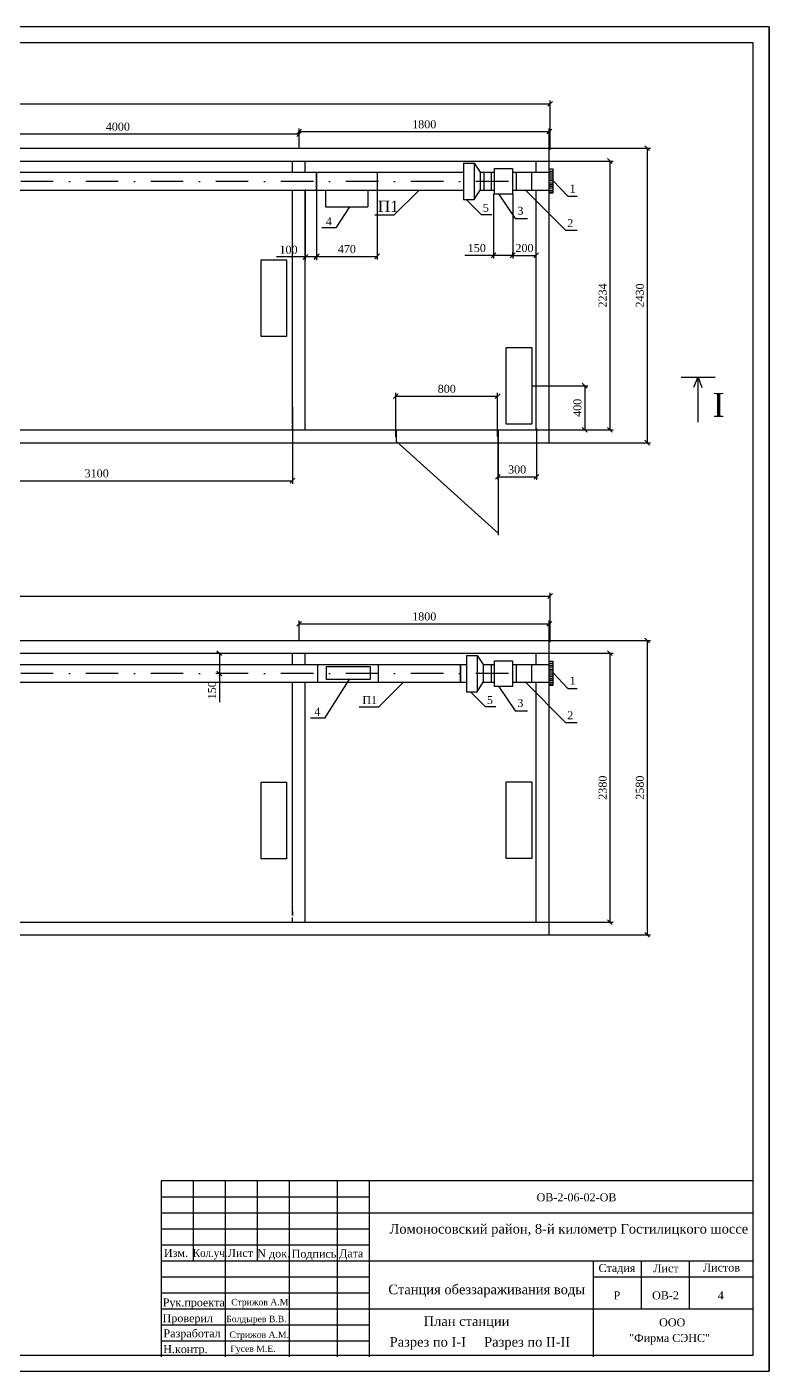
# Model space of a CAD drawing. Header units: millimetres. Extents: x 158645 to 1043550, y -60647 to 236438.
# Drawn here: x 380519 to 403715, y -978 to 41022 of the extents above; entities that cross this region are included whole.
import ezdxf

# ---------------------------------------------------------------- set-up
doc = ezdxf.new("R2010")
doc.units = ezdxf.units.MM
doc.linetypes.add('DASHDOT', pattern=[25.4, 12.7, -6.35, 0, -6.35])
doc.layers.add('опорудование', color=7, linetype='Continuous')
doc.styles.add('CН', font='TIMES.TTF')
doc.styles.add('СН с наклоном', font='TIMES.TTF', dxfattribs={"oblique": 15})
doc.dimstyles.new('СИС', dxfattribs={"dimscale": 0, "dimtxt": 100, "dimasz": 150, "dimexe": 100, "dimexo": 0.625, "dimgap": 100, "dimtad": 1, "dimdsep": 46, "dimtxsty": 'CН', "dimblk": 'OBLIQUE', "dimcen": 2.5, "dimclrd": 3, "dimclre": 3, "dimclrt": 7, "dimadec": 0, "dimazin": 0, "dimtm": 1e-09, "dimtfac": 1, "dimtmove": 0, "dimatfit": 3, "dimldrblk": 'NONE', "dimfxl": 0, "dimtolj": 1, "dimtzin": 0, "dimarcsym": 0})

# ---------------------------------------------------------------- blocks, each defined once
blk = doc.blocks.new('_Oblique')
at = {"color": 0, "lineweight": -2}
blk.add_line((-0.5, -0.5), (0.5, 0.5), dxfattribs=at)
blk = doc.blocks.new('*D34')
at = {"layer": 'Defpoints', "color": 0, "ltscale": 80}
for p in [(396180, 36830), (396180, 28430), (398740, 28430)]:
    blk.add_point(p, dxfattribs=at)
at = {"layer": 'опорудование', "color": 3, "lineweight": -2, "ltscale": 80}
for p, q in [((396180, 36830), (398840, 36830)), ((398740, 36830), (398740, 28430)), ((396180, 28430), (398840, 28430))]:
    blk.add_line(p, q, dxfattribs=at)
at = {"layer": 'опорудование', "color": 3, "lineweight": -2, "ltscale": 80, "xscale": 150, "yscale": 150, "zscale": 150}
for p, rotation in [((398740, 36830), 90), ((398740, 28430), 270)]:
    blk.add_blockref('_Oblique', p, dxfattribs=dict(at, rotation=rotation))
at = {"layer": 'опорудование', "color": 7, "ltscale": 80, "insert": (398513, 32630), "char_height": 250, "attachment_point": 5, "rotation": 90, "style": 'CН'}
blk.add_mtext('\\A1;{\\fTimes New Roman|b0|i0|c204|p18;2234}', dxfattribs=at)
blk = doc.blocks.new('_None')
blk = doc.blocks.new('*D33')
at = {"layer": 'Defpoints', "color": 0, "ltscale": 80}
for p in [(396580, 37230), (396580, 28030), (399903, 28030)]:
    blk.add_point(p, dxfattribs=at)
at = {"layer": 'опорудование', "color": 3, "lineweight": -2, "ltscale": 80}
for p, q in [((396580, 37230), (400003, 37230)), ((399903, 37230), (399903, 28030)), ((396580, 28030), (400003, 28030))]:
    blk.add_line(p, q, dxfattribs=at)
at = {"layer": 'опорудование', "color": 3, "lineweight": -2, "ltscale": 80, "xscale": 150, "yscale": 150, "zscale": 150}
for p, rotation in [((399903, 37230), 90), ((399903, 28030), 270)]:
    blk.add_blockref('_Oblique', p, dxfattribs=dict(at, rotation=rotation))
at = {"layer": 'опорудование', "color": 7, "ltscale": 80, "insert": (399676, 32630), "char_height": 250, "attachment_point": 5, "rotation": 90, "style": 'CН'}
blk.add_mtext('\\A1;{\\fTimes New Roman|b0|i0|c204|p18;2430}', dxfattribs=at)
blk = doc.blocks.new('*D36')
at = {"layer": 'Defpoints', "color": 0, "ltscale": 80}
for p in [(396875, 38617), (348974, 37037), (396875, 37180)]:
    blk.add_point(p, dxfattribs=at)
at = {"layer": 'опорудование', "color": 3, "lineweight": -2, "ltscale": 80}
for p, q in [((348974, 37037), (348974, 38717)), ((396875, 37181), (396875, 38717)), ((348974, 38617), (396875, 38617))]:
    blk.add_line(p, q, dxfattribs=at)
at = {"layer": 'опорудование', "color": 3, "lineweight": -2, "ltscale": 80, "xscale": 150, "yscale": 150, "zscale": 150, "rotation": 180}
blk.add_blockref('_Oblique', (348974, 38617), dxfattribs=at)
at = {"layer": 'опорудование', "color": 3, "lineweight": -2, "ltscale": 80, "xscale": 150, "yscale": 150, "zscale": 150}
blk.add_blockref('_Oblique', (396875, 38617), dxfattribs=at)
at = {"layer": 'опорудование', "color": 7, "ltscale": 80, "insert": (372925, 38844), "char_height": 250, "attachment_point": 5, "style": 'CН'}
blk.add_mtext('\\A1;{\\fTimes New Roman|b0|i0|c204|p18;12000}', dxfattribs=at)
blk = doc.blocks.new('*D37')
at = {"layer": 'Defpoints', "color": 0, "ltscale": 80}
for p in [(396846, 37751), (389028, 37250), (396846, 37150)]:
    blk.add_point(p, dxfattribs=at)
at = {"layer": 'опорудование', "color": 3, "lineweight": -2, "ltscale": 80}
for p, q in [((389028, 37251), (389028, 37851)), ((396846, 37151), (396846, 37851)), ((389028, 37751), (396846, 37751))]:
    blk.add_line(p, q, dxfattribs=at)
at = {"layer": 'опорудование', "color": 3, "lineweight": -2, "ltscale": 80, "xscale": 150, "yscale": 150, "zscale": 150, "rotation": 180}
blk.add_blockref('_Oblique', (389028, 37751), dxfattribs=at)
at = {"layer": 'опорудование', "color": 3, "lineweight": -2, "ltscale": 80, "xscale": 150, "yscale": 150, "zscale": 150}
blk.add_blockref('_Oblique', (396846, 37751), dxfattribs=at)
at = {"layer": 'опорудование', "color": 7, "ltscale": 80, "insert": (392937, 37978), "char_height": 250, "attachment_point": 5, "style": 'CН'}
blk.add_mtext('\\A1;{\\fTimes New Roman|b0|i0|c204|p18;1800}', dxfattribs=at)
blk = doc.blocks.new('*D39')
at = {"layer": 'Defpoints', "color": 0, "ltscale": 80}
for p in [(389028, 37676), (389028, 37551), (377696, 36776)]:
    blk.add_point(p, dxfattribs=at)
at = {"layer": 'опорудование', "color": 3, "lineweight": -2, "ltscale": 80}
for p, q in [((377696, 36776), (377696, 37776)), ((377696, 37676), (389028, 37676)), ((389028, 37551), (389028, 37776))]:
    blk.add_line(p, q, dxfattribs=at)
at = {"layer": 'опорудование', "color": 3, "lineweight": -2, "ltscale": 80, "xscale": 150, "yscale": 150, "zscale": 150, "rotation": 180}
blk.add_blockref('_Oblique', (377696, 37676), dxfattribs=at)
at = {"layer": 'опорудование', "color": 3, "lineweight": -2, "ltscale": 80, "xscale": 150, "yscale": 150, "zscale": 150}
blk.add_blockref('_Oblique', (389028, 37676), dxfattribs=at)
at = {"layer": 'опорудование', "color": 7, "ltscale": 80, "insert": (383362, 37903), "char_height": 250, "attachment_point": 5, "style": 'CН'}
blk.add_mtext('\\A1;{\\fTimes New Roman|b0|i0|c204|p18;4000}', dxfattribs=at)
blk = doc.blocks.new('*D41')
at = {"layer": 'Defpoints', "color": 0, "ltscale": 80}
for p in [(396297, 29810), (396297, 28430), (397952, 28430)]:
    blk.add_point(p, dxfattribs=at)
at = {"layer": 'опорудование', "color": 3, "lineweight": -2, "ltscale": 80}
for p, q in [((396298, 29810), (398052, 29810)), ((397952, 29810), (397952, 28430)), ((396298, 28430), (398052, 28430))]:
    blk.add_line(p, q, dxfattribs=at)
at = {"layer": 'опорудование', "color": 3, "lineweight": -2, "ltscale": 80, "xscale": 150, "yscale": 150, "zscale": 150}
for p, rotation in [((397952, 29810), 90), ((397952, 28430), 270)]:
    blk.add_blockref('_Oblique', p, dxfattribs=dict(at, rotation=rotation))
at = {"layer": 'опорудование', "color": 7, "ltscale": 80, "insert": (397725, 29120), "char_height": 250, "attachment_point": 5, "rotation": 90, "style": 'CН'}
blk.add_mtext('\\A1;{\\fTimes New Roman|b0|i0|c204|p18;400}', dxfattribs=at)
blk = doc.blocks.new('*D42')
at = {"layer": 'Defpoints', "color": 0, "ltscale": 80}
for p in [(395231, 29485), (392051, 28217), (395231, 28219)]:
    blk.add_point(p, dxfattribs=at)
at = {"layer": 'опорудование', "color": 3, "lineweight": -2, "ltscale": 80}
for p, q in [((392051, 28218), (392051, 29585)), ((392051, 29485), (395231, 29485)), ((395231, 28219), (395231, 29585))]:
    blk.add_line(p, q, dxfattribs=at)
at = {"layer": 'опорудование', "color": 3, "lineweight": -2, "ltscale": 80, "xscale": 150, "yscale": 150, "zscale": 150, "rotation": 180}
blk.add_blockref('_Oblique', (392051, 29485), dxfattribs=at)
at = {"layer": 'опорудование', "color": 3, "lineweight": -2, "ltscale": 80, "xscale": 150, "yscale": 150, "zscale": 150}
blk.add_blockref('_Oblique', (395231, 29485), dxfattribs=at)
at = {"layer": 'опорудование', "color": 7, "ltscale": 80, "insert": (393641, 29712), "char_height": 250, "attachment_point": 5, "style": 'CН'}
blk.add_mtext('\\A1;{\\fTimes New Roman|b0|i0|c204|p18;800}', dxfattribs=at)
blk = doc.blocks.new('*D45')
at = {"layer": 'Defpoints', "color": 0, "ltscale": 80}
for p in [(396875, 23240), (348974, 21659), (396875, 21803)]:
    blk.add_point(p, dxfattribs=at)
at = {"layer": 'опорудование', "color": 3, "lineweight": -2, "ltscale": 80}
for p, q in [((348974, 21660), (348974, 23340)), ((348974, 23240), (396875, 23240)), ((396875, 21803), (396875, 23340))]:
    blk.add_line(p, q, dxfattribs=at)
at = {"layer": 'опорудование', "color": 3, "lineweight": -2, "ltscale": 80, "xscale": 150, "yscale": 150, "zscale": 150, "rotation": 180}
blk.add_blockref('_Oblique', (348974, 23240), dxfattribs=at)
at = {"layer": 'опорудование', "color": 3, "lineweight": -2, "ltscale": 80, "xscale": 150, "yscale": 150, "zscale": 150}
blk.add_blockref('_Oblique', (396875, 23240), dxfattribs=at)
at = {"layer": 'опорудование', "color": 7, "ltscale": 80, "insert": (372925, 23467), "char_height": 250, "attachment_point": 5, "style": 'CН'}
blk.add_mtext('\\A1;{\\fTimes New Roman|b0|i0|c204|p18;12000}', dxfattribs=at)
blk = doc.blocks.new('*D46')
at = {"layer": 'Defpoints', "color": 0, "ltscale": 80}
for p in [(396846, 22373), (389028, 21873), (396846, 21772)]:
    blk.add_point(p, dxfattribs=at)
at = {"layer": 'опорудование', "color": 3, "lineweight": -2, "ltscale": 80}
for p, q in [((389028, 21873), (389028, 22473)), ((389028, 22373), (396846, 22373)), ((396846, 21773), (396846, 22473))]:
    blk.add_line(p, q, dxfattribs=at)
at = {"layer": 'опорудование', "color": 3, "lineweight": -2, "ltscale": 80, "xscale": 150, "yscale": 150, "zscale": 150, "rotation": 180}
blk.add_blockref('_Oblique', (389028, 22373), dxfattribs=at)
at = {"layer": 'опорудование', "color": 3, "lineweight": -2, "ltscale": 80, "xscale": 150, "yscale": 150, "zscale": 150}
blk.add_blockref('_Oblique', (396846, 22373), dxfattribs=at)
at = {"layer": 'опорудование', "color": 7, "ltscale": 80, "insert": (392937, 22600), "char_height": 250, "attachment_point": 5, "style": 'CН'}
blk.add_mtext('\\A1;{\\fTimes New Roman|b0|i0|c204|p18;1800}', dxfattribs=at)
blk = doc.blocks.new('*D44')
at = {"layer": 'Defpoints', "color": 0, "ltscale": 80}
for p in [(396580, 21852), (396580, 12652), (399903, 12652)]:
    blk.add_point(p, dxfattribs=at)
at = {"layer": 'опорудование', "color": 3, "lineweight": -2, "ltscale": 80}
for p, q in [((396580, 21852), (400003, 21852)), ((399903, 21852), (399903, 12652)), ((396580, 12652), (400003, 12652))]:
    blk.add_line(p, q, dxfattribs=at)
at = {"layer": 'опорудование', "color": 3, "lineweight": -2, "ltscale": 80, "xscale": 150, "yscale": 150, "zscale": 150}
for p, rotation in [((399903, 21852), 90), ((399903, 12652), 270)]:
    blk.add_blockref('_Oblique', p, dxfattribs=dict(at, rotation=rotation))
at = {"layer": 'опорудование', "color": 7, "ltscale": 80, "insert": (399676, 17252), "char_height": 250, "attachment_point": 5, "rotation": 90, "style": 'CН'}
blk.add_mtext('\\A1;{\\fTimes New Roman|b0|i0|c204|p18;2580}', dxfattribs=at)
blk = doc.blocks.new('*D43')
at = {"layer": 'Defpoints', "color": 0, "ltscale": 80}
for p in [(396180, 21452), (396180, 13052), (398740, 13052)]:
    blk.add_point(p, dxfattribs=at)
at = {"layer": 'опорудование', "color": 3, "lineweight": -2, "ltscale": 80}
for p, q in [((396180, 21452), (398840, 21452)), ((398740, 21452), (398740, 13052)), ((396180, 13052), (398840, 13052))]:
    blk.add_line(p, q, dxfattribs=at)
at = {"layer": 'опорудование', "color": 3, "lineweight": -2, "ltscale": 80, "xscale": 150, "yscale": 150, "zscale": 150}
for p, rotation in [((398740, 21452), 90), ((398740, 13052), 270)]:
    blk.add_blockref('_Oblique', p, dxfattribs=dict(at, rotation=rotation))
at = {"layer": 'опорудование', "color": 7, "ltscale": 80, "insert": (398513, 17252), "char_height": 250, "attachment_point": 5, "rotation": 90, "style": 'CН'}
blk.add_mtext('\\A1;{\\fTimes New Roman|b0|i0|c204|p18;2380}', dxfattribs=at)
blk = doc.blocks.new('*D49')
at = {"layer": 'Defpoints', "color": 0, "ltscale": 80}
for p in [(386534, 21452), (386534, 20818), (386534, 20818)]:
    blk.add_point(p, dxfattribs=at)
at = {"layer": 'опорудование', "color": 3, "lineweight": -2, "ltscale": 80}
for p, q in [((386534, 21452), (386434, 21452)), ((386534, 21452), (386534, 20818)), ((386534, 20818), (386434, 20818)), ((386534, 20818), (386534, 19922))]:
    blk.add_line(p, q, dxfattribs=at)
at = {"layer": 'опорудование', "color": 3, "lineweight": -2, "ltscale": 80, "xscale": 150, "yscale": 150, "zscale": 150}
for p, rotation in [((386534, 21452), 90), ((386534, 20818), 270)]:
    blk.add_blockref('_Oblique', p, dxfattribs=dict(at, rotation=rotation))
at = {"layer": 'опорудование', "color": 7, "ltscale": 80, "insert": (386307, 20295), "char_height": 250, "attachment_point": 5, "rotation": 90, "style": 'CН'}
blk.add_mtext('\\A1;{\\fTimes New Roman|b0|i0|c204|p18;150}', dxfattribs=at)
blk = doc.blocks.new('*D63')
at = {"layer": 'Defpoints', "color": 0, "ltscale": 80}
for p in [(376584, 29155), (388817, 29155), (388817, 26843)]:
    blk.add_point(p, dxfattribs=at)
at = {"layer": 'опорудование', "color": 3, "lineweight": -2, "ltscale": 80}
for p, q in [((376584, 29155), (376584, 26743)), ((388817, 29155), (388817, 26743)), ((376584, 26843), (388817, 26843))]:
    blk.add_line(p, q, dxfattribs=at)
at = {"layer": 'опорудование', "color": 3, "lineweight": -2, "ltscale": 80, "xscale": 150, "yscale": 150, "zscale": 150, "rotation": 180}
blk.add_blockref('_Oblique', (376584, 26843), dxfattribs=at)
at = {"layer": 'опорудование', "color": 3, "lineweight": -2, "ltscale": 80, "xscale": 150, "yscale": 150, "zscale": 150}
blk.add_blockref('_Oblique', (388817, 26843), dxfattribs=at)
at = {"layer": 'опорудование', "color": 7, "ltscale": 80, "insert": (382700, 27070), "char_height": 250, "attachment_point": 5, "style": 'CН'}
blk.add_mtext('\\A1;{\\fTimes New Roman|b0|i0|c204|p18;3100}', dxfattribs=at)
blk = doc.blocks.new('*D85')
at = {"layer": 'Defpoints', "color": 0, "ltscale": 80}
for p in [(395235, 28408), (396445, 28472), (396445, 26965)]:
    blk.add_point(p, dxfattribs=at)
at = {"layer": 'опорудование', "color": 3, "lineweight": -2, "ltscale": 80}
for p, q in [((395235, 28407), (395235, 26865)), ((396445, 28471), (396445, 26865)), ((395235, 26965), (396445, 26965))]:
    blk.add_line(p, q, dxfattribs=at)
at = {"layer": 'опорудование', "color": 3, "lineweight": -2, "ltscale": 80, "xscale": 150, "yscale": 150, "zscale": 150, "rotation": 180}
blk.add_blockref('_Oblique', (395235, 26965), dxfattribs=at)
at = {"layer": 'опорудование', "color": 3, "lineweight": -2, "ltscale": 80, "xscale": 150, "yscale": 150, "zscale": 150}
blk.add_blockref('_Oblique', (396445, 26965), dxfattribs=at)
at = {"layer": 'опорудование', "color": 7, "ltscale": 80, "insert": (395840, 27192), "char_height": 250, "attachment_point": 5, "style": 'CН'}
blk.add_mtext('\\A1;{\\fTimes New Roman|b0|i0|c204|p18;300}', dxfattribs=at)
blk = doc.blocks.new('*D101')
at = {"layer": 'Defpoints', "color": 0, "ltscale": 80}
for p in [(395103, 35810), (395701, 35810), (395103, 33883)]:
    blk.add_point(p, dxfattribs=at)
at = {"layer": 'опорудование', "color": 3, "lineweight": -2, "ltscale": 80}
for p, q in [((395103, 35809), (395103, 33783)), ((395701, 35809), (395701, 33783)), ((395103, 33883), (394207, 33883)), ((395701, 33883), (395103, 33883))]:
    blk.add_line(p, q, dxfattribs=at)
at = {"layer": 'опорудование', "color": 3, "lineweight": -2, "ltscale": 80, "xscale": 150, "yscale": 150, "zscale": 150, "rotation": 180}
blk.add_blockref('_Oblique', (395103, 33883), dxfattribs=at)
at = {"layer": 'опорудование', "color": 3, "lineweight": -2, "ltscale": 80, "xscale": 150, "yscale": 150, "zscale": 150}
blk.add_blockref('_Oblique', (395701, 33883), dxfattribs=at)
at = {"layer": 'опорудование', "color": 7, "ltscale": 80, "insert": (394580, 34110), "char_height": 250, "attachment_point": 5, "style": 'CН'}
blk.add_mtext('\\A1;{\\fTimes New Roman|b0|i0|c204|p18;150}', dxfattribs=at)
blk = doc.blocks.new('*D102')
at = {"layer": 'Defpoints', "color": 0, "ltscale": 80}
for p in [(395701, 33883), (396437, 33883), (396437, 33883)]:
    blk.add_point(p, dxfattribs=at)
at = {"layer": 'опорудование', "color": 3, "lineweight": -2, "ltscale": 80}
for p, q in [((395701, 33884), (395701, 33983)), ((395701, 33883), (396437, 33883)), ((396437, 33884), (396437, 33983))]:
    blk.add_line(p, q, dxfattribs=at)
at = {"layer": 'опорудование', "color": 3, "lineweight": -2, "ltscale": 80, "xscale": 150, "yscale": 150, "zscale": 150, "rotation": 180}
blk.add_blockref('_Oblique', (395701, 33883), dxfattribs=at)
at = {"layer": 'опорудование', "color": 3, "lineweight": -2, "ltscale": 80, "xscale": 150, "yscale": 150, "zscale": 150}
blk.add_blockref('_Oblique', (396437, 33883), dxfattribs=at)
at = {"layer": 'опорудование', "color": 7, "ltscale": 80, "insert": (396069, 34111), "char_height": 250, "attachment_point": 5, "style": 'CН'}
blk.add_mtext('\\A1;{\\fTimes New Roman|b0|i0|c204|p18;200}', dxfattribs=at)
blk = doc.blocks.new('*D103')
at = {"layer": 'Defpoints', "color": 0, "ltscale": 80}
for p in [(389574, 36003), (391463, 36003), (391463, 33851)]:
    blk.add_point(p, dxfattribs=at)
at = {"layer": 'опорудование', "color": 3, "lineweight": -2, "ltscale": 80}
for p, q in [((389574, 36003), (389574, 33751)), ((391463, 36003), (391463, 33751)), ((389574, 33851), (391463, 33851))]:
    blk.add_line(p, q, dxfattribs=at)
at = {"layer": 'опорудование', "color": 3, "lineweight": -2, "ltscale": 80, "xscale": 150, "yscale": 150, "zscale": 150, "rotation": 180}
blk.add_blockref('_Oblique', (389574, 33851), dxfattribs=at)
at = {"layer": 'опорудование', "color": 3, "lineweight": -2, "ltscale": 80, "xscale": 150, "yscale": 150, "zscale": 150}
blk.add_blockref('_Oblique', (391463, 33851), dxfattribs=at)
at = {"layer": 'опорудование', "color": 7, "ltscale": 80, "insert": (390518, 34078), "char_height": 250, "attachment_point": 5, "style": 'CН'}
blk.add_mtext('\\A1;{\\fTimes New Roman|b0|i0|c204|p18;470}', dxfattribs=at)
blk = doc.blocks.new('*D104')
at = {"layer": 'Defpoints', "color": 0, "ltscale": 80}
for p in [(389219, 35945), (389571, 35945), (389219, 33833)]:
    blk.add_point(p, dxfattribs=at)
at = {"layer": 'опорудование', "color": 3, "lineweight": -2, "ltscale": 80}
for p, q in [((389219, 35944), (389219, 33733)), ((389571, 35944), (389571, 33733)), ((389219, 33833), (388323, 33833)), ((389571, 33833), (389219, 33833))]:
    blk.add_line(p, q, dxfattribs=at)
at = {"layer": 'опорудование', "color": 3, "lineweight": -2, "ltscale": 80, "xscale": 150, "yscale": 150, "zscale": 150, "rotation": 180}
blk.add_blockref('_Oblique', (389219, 33833), dxfattribs=at)
at = {"layer": 'опорудование', "color": 3, "lineweight": -2, "ltscale": 80, "xscale": 150, "yscale": 150, "zscale": 150}
blk.add_blockref('_Oblique', (389571, 33833), dxfattribs=at)
at = {"layer": 'опорудование', "color": 7, "ltscale": 80, "insert": (388696, 34060), "char_height": 250, "attachment_point": 5, "style": 'CН'}
blk.add_mtext('\\A1;{\\fTimes New Roman|b0|i0|c204|p18;100}', dxfattribs=at)

msp = doc.modelspace()

# ---------------------------------------------------------------- linework, layer by layer
at = {"layer": 'опорудование'}
for p, q in [((403715.041, 41022.109), (344315.041, 41022.109)), ((403715.041, -977.891), (403715.041, 41022.109)), ((403715.041, 41022.109), (403715.041, -977.891)), ((403215.041, 40522.109), (346315.041, 40522.109)), ((403215.041, -477.891), (403215.041, 40522.109)), ((384713.176, 4965.152), (384713.176, -534.848)), ((403213.176, 4965.152), (384713.176, 4965.152)), ((385713.176, 4965.152), (385713.176, 2465.152)), ((386713.176, 4965.152), (386713.176, -534.848)), ((387713.176, 4965.152), (387713.176, 2465.152)), ((388713.176, 4965.152), (388713.176, -534.848)), ((390213.176, 4965.152), (390213.176, -534.848)), ((391213.176, 4965.152), (391213.176, -534.848)), ((384713.176, 4465.152), (391213.176, 4465.152)), ((384713.176, 3965.152), (403213.176, 3965.152)), ((384713.176, 3465.152), (391213.176, 3465.152)), ((384713.176, 2965.152), (391213.176, 2965.152)), ((384713.176, 2465.152), (403213.176, 2465.152)), ((398213.176, 2465.152), (398213.176, -534.848)), ((399713.176, 2465.152), (399713.176, 965.152)), ((401213.176, 2465.152), (401213.176, 965.152)), ((384713.176, 1965.152), (391213.176, 1965.152)), ((398213.176, 1965.152), (403213.176, 1965.152)), ((384713.176, 1465.152), (391213.176, 1465.152)), ((384713.176, 965.152), (403213.176, 965.152)), ((384713.176, 465.152), (391213.176, 465.152)), ((384713.176, -34.848), (391213.176, -34.848)), ((344315.041, -977.891), (403715.041, -977.891))]:
    msp.add_line(p, q, dxfattribs=at)
at = {"layer": 'опорудование', "color": 7, "ltscale": 80}
for p, q in [((348882.131, 37229.593), (396838.12, 37229.593)), ((396838.12, 28029.593), (396838.12, 37229.593)), ((349282.131, 36829.593), (396438.12, 36829.593)), ((388816.739, 36478.314), (388816.739, 36829.593)), ((389216.739, 36478.314), (389216.739, 36829.593)), ((394159.258, 36760.102), (394498.341, 36760.102)), ((394159.258, 36760.102), (394159.258, 35624.102)), ((394498.341, 36760.102), (394498.341, 35624.102)), ((394498.341, 36760.102), (394683.54, 36482.427)), ((396438.12, 36478.314), (396438.12, 36829.593)), ((350224.362, 36478.314), (389570.543, 36478.314)), ((389560.906, 36478.314), (394159.258, 36478.314)), ((391467.769, 36478.314), (391467.769, 35923.38)), ((393253.029, 36478.314), (394159.258, 36478.314)), ((394683.54, 36482.427), (394683.54, 35923.38)), ((394683.54, 36478.314), (395128.247, 36478.314)), ((394683.54, 36478.314), (395128.247, 36478.314)), ((394794.084, 36478.314), (394794.084, 35923.38)), ((395024.4, 36478.314), (395024.4, 35923.38)), ((395699.045, 36478.314), (396840.672, 36478.314)), ((395808.4, 36478.314), (395808.4, 35923.38)), ((396288.4, 36478.314), (396288.4, 35923.38)), ((396838.12, 36514.276), (396960.362, 36514.276)), ((396838.12, 36458.009), (396960.362, 36458.009)), ((396838.12, 36404.541), (396960.362, 36404.541)), ((396838.12, 36337.01), (396960.362, 36337.01)), ((396838.12, 36275.111), (396960.362, 36275.111)), ((396838.12, 36221.644), (396960.362, 36221.644)), ((396838.12, 36154.113), (396960.362, 36154.113)), ((350201.284, 35923.38), (389570.543, 35923.38)), ((388816.739, 28634.001), (388816.739, 35923.38)), ((389216.739, 28535.752), (389216.739, 35923.38)), ((389391.785, 35923.38), (389391.785, 35923.38)), ((389447.918, 35923.38), (394159.258, 35923.38)), ((389845.989, 35923.38), (389845.989, 35398.314)), ((391169.09, 35923.38), (391169.09, 35398.314)), ((393253.029, 35923.38), (394159.258, 35923.38)), ((394498.341, 35624.102), (394683.54, 35923.38)), ((394683.54, 35923.38), (395128.247, 35923.38)), ((394683.54, 35923.38), (395128.247, 35923.38)), ((395699.045, 35923.38), (396844.732, 35923.38)), ((396438.12, 28429.593), (396438.12, 35923.38)), ((396838.12, 36100.645), (396960.362, 36100.645)), ((396838.12, 36044.378), (396960.362, 36044.378)), ((396838.12, 35990.91), (396960.362, 35990.91)), ((396838.12, 35923.38), (396960.362, 35923.38)), ((396838.12, 35869.912), (396960.362, 35869.912)), ((389845.989, 35398.314), (391169.09, 35398.314)), ((394159.258, 35624.102), (394498.341, 35624.102)), ((388816.739, 28755.597), (388816.739, 28634.001)), ((388816.739, 28429.593), (388816.739, 28573.475)), ((389216.739, 28755.597), (389216.739, 28811.779)), ((389216.739, 28429.593), (389216.739, 28573.475)), ((378834.392, 28429.593), (396438.12, 28429.593)), ((392057.225, 28429.593), (392057.225, 28074.854)), ((395242.768, 28429.593), (395242.768, 25143.502)), ((368143.323, 28029.593), (396838.12, 28029.593)), ((378834.392, 28029.593), (396838.12, 28029.593)), ((392057.225, 28074.854), (395257.225, 25188.763)), ((348882.131, 21852.018), (396838.12, 21852.018)), ((396838.12, 12652.018), (396838.12, 21852.018)), ((349282.131, 21452.018), (396438.12, 21452.018)), ((388816.739, 21100.74), (388816.739, 21452.018)), ((389216.739, 21100.74), (389216.739, 21452.018)), ((396438.12, 21100.74), (396438.12, 21452.018)), ((351149.47, 21100.74), (394252.984, 21100.74)), ((389600.291, 21100.74), (389600.291, 20542.66)), ((391501.61, 21100.74), (391501.61, 20545.16)), ((393253.029, 21100.74), (394252.654, 21100.74)), ((394252.654, 21382.527), (394591.737, 21382.527)), ((394252.654, 21382.527), (394252.654, 20246.527)), ((394591.737, 21382.527), (394776.935, 21104.852)), ((394591.737, 21382.527), (394591.737, 20246.527)), ((394776.935, 21104.852), (394776.935, 20545.805)), ((394776.935, 21100.74), (395128.247, 21100.74)), ((394776.935, 21100.74), (395128.247, 21100.74)), ((395024.4, 21100.74), (395024.4, 20545.805)), ((395699.045, 21100.74), (396840.672, 21100.74)), ((395808.4, 21100.74), (395808.4, 20545.805)), ((396288.4, 21100.74), (396288.4, 20545.805)), ((396838.12, 21136.701), (396960.362, 21136.701)), ((396838.12, 21080.434), (396960.362, 21080.434)), ((396838.12, 21026.966), (396960.362, 21026.966)), ((396838.12, 20959.436), (396960.362, 20959.436)), ((396838.12, 20897.537), (396960.362, 20897.537)), ((396838.12, 20844.069), (396960.362, 20844.069)), ((396838.12, 20776.538), (396960.362, 20776.538)), ((396838.12, 20723.071), (396960.362, 20723.071)), ((396838.12, 20666.803), (396960.362, 20666.803)), ((396838.12, 20613.336), (396960.362, 20613.336)), ((351186.789, 20545.805), (394252.654, 20545.805)), ((388816.739, 13256.426), (388816.739, 20545.805)), ((389216.739, 13158.177), (389216.739, 20545.805)), ((389391.785, 20545.805), (389391.785, 20545.805)), ((393253.029, 20545.805), (394252.654, 20545.805)), ((394252.654, 20246.527), (394591.737, 20246.527)), ((394591.699, 20246.527), (394776.897, 20545.805)), ((394776.897, 20545.805), (395128.247, 20545.805)), ((394776.897, 20545.805), (395128.247, 20545.805)), ((395699.045, 20545.805), (396844.732, 20545.805)), ((396438.12, 13052.018), (396438.12, 20545.805)), ((396838.12, 20545.805), (396960.362, 20545.805)), ((396838.12, 20492.337), (396960.362, 20492.337)), ((378834.392, 13052.018), (396438.12, 13052.018)), ((388816.739, 13378.022), (388816.739, 13256.426)), ((388816.739, 13052.018), (388816.739, 13195.9)), ((389216.739, 13378.022), (389216.739, 13434.205)), ((389216.739, 13052.018), (389216.739, 13195.9)), ((348882.131, 12652.018), (396838.12, 12652.018)), ((378834.392, 12652.018), (396838.12, 12652.018)), ((346315.041, -477.891), (403215.041, -477.891))]:
    msp.add_line(p, q, dxfattribs=at)
at = {"layer": 'опорудование', "color": 3, "linetype": 'DASHDOT', "ltscale": 80}
for p, q in [((395567.235, 36192.102), (350290.618, 36195.646)), ((395567.235, 20814.527), (351587.787, 20814.527))]:
    msp.add_line(p, q, dxfattribs=at)
at = {"layer": 'опорудование', "color": 1, "ltscale": 80}
for p, q in [((400969.167, 30081.716), (402029.413, 30081.716)), ((401484.439, 30081.716), (401346.952, 29756.276)), ((401484.439, 30081.716), (401484.439, 28672.763)), ((401499.29, 30081.716), (401615.058, 29756.276))]:
    msp.add_line(p, q, dxfattribs=at)
at = {"layer": 'опорудование', "color": 7, "ltscale": 80}
for points in [[(395128.247, 36593.691), (395699.045, 36593.691), (395699.045, 35793.381), (395128.247, 35793.381)], [(396840.672, 36583.039), (396960.362, 36583.039), (396960.362, 35825.755), (396840.672, 35825.755)], [(389391.785, 36476.673), (389391.785, 36476.673)], [(389574.696, 36478.314), (389574.696, 36478.314), (389574.696, 35923.38), (389574.696, 35923.38)], [(389391.785, 21099.098), (389391.785, 21099.098)], [(389884.118, 21041.403), (391246.537, 21041.403), (391246.537, 20629.349), (389884.118, 20629.349)], [(394073.896, 21100.74), (394073.896, 21100.74), (394073.896, 20545.805), (394073.896, 20545.805)], [(395128.247, 21216.116), (395699.045, 21216.116), (395699.045, 20415.806), (395128.247, 20415.806)], [(396840.672, 21205.465), (396960.362, 21205.465), (396960.362, 20448.18), (396840.672, 20448.18)]]:
    msp.add_lwpolyline(points, close=True, dxfattribs=at)
for points in [[(389391.785, 36478.314), (389391.785, 36476.673)], [(389391.785, 36476.673), (389391.785, 36476.223)], [(389391.785, 21100.74), (389391.785, 21099.098)], [(389391.785, 21099.098), (389391.785, 21098.648)]]:
    msp.add_lwpolyline(points, dxfattribs=at)
at = {"layer": 'опорудование', "color": 1, "ltscale": 80}
for points in [[(388635.495, 33746.467), (388635.495, 31349.18), (387835.495, 31349.18), (387835.495, 33746.467)], [(396297.242, 31008.505), (396297.242, 28611.217), (395497.242, 28611.217), (395497.242, 31008.505)], [(388635.495, 17426.12), (388635.495, 15028.833), (387835.495, 15028.833), (387835.495, 17426.12)], [(396297.242, 17431.262), (396297.242, 15033.974), (395497.242, 15033.974), (395497.242, 17431.262)]]:
    msp.add_lwpolyline(points, close=True, dxfattribs=at)
at = {"layer": 'опорудование'}
msp.add_arc((403705.041, -516.32), 10, 270, 0, dxfattribs=at)

# ---------------------------------------------------------------- texts
at = {"layer": 'опорудование', "color": 7, "ltscale": 80, "style": 'CН'}
for s, height, p in [('1', 250, (397479.406, 35846.982)), ('П1', 350, (391489.211, 35242.2)), ('5', 250, (394767.696, 35242.2)), ('3', 250, (395846.653, 35150.566)), ('4', 250, (389860.811, 34820.685)), ('2', 250, (397406.023, 34765.705)), ('I', 750, (401946.583, 28837.09)), ('1', 250, (397479.406, 20469.407)), ('4', 250, (389502.75, 19505.654)), ('П1', 250, (391003.401, 19864.625)), ('5', 250, (394896.7, 19864.625)), ('3', 250, (395846.653, 19772.991)), ('2', 250, (397406.023, 19388.13))]:
    msp.add_text(s, height=height, dxfattribs=at).set_placement(p)
at = {"layer": 'опорудование'}
for s, height, style, p in [('ОВ-2-06-02-ОВ', 250, 'CН', (396447.586, 4327.802)), ('Ломоносовский район, 8-й километр Гостилицкого шоссе', 300, 'СН с наклоном', (391851.717, 3318.73)), ('Изм.', 250, 'CН', (384801.752, 2591.103)), ('Лист', 250, 'CН', (386796.492, 2588.783)), ('N док.', 250, 'CН', (387719.228, 2572.432)), ('Подпись', 250, 'CН', (388792.326, 2565.447)), ('Дата', 250, 'CН', (390275.6, 2575.521)), ('Стадия', 250, 'CН', (398382.062, 2118.016)), ('Лист', 250, 'CН', (400096.383, 2110.436)), ('Листов', 250, 'CН', (401647.471, 2134.117)), ('Cтанция обеззараживания воды', 300, 'CН', (391814.957, 1424.38)), ('Рук.проекта', 250, 'CН', (384763.737, 1043.199)), ('Стрижов А.М.', 200, 'CН', (386902.204, 1079.645)), ('Р', 250, 'CН', (398852.742, 1263.178)), ('ОВ-2', 250, 'CН', (400058.078, 1263.178)), ('4', 250, 'CН', (402108.823, 1263.178)), ('Проверил', 250, 'CН', (384759.463, 551.241)), ('Болдырев В.В.', 200, 'CН', (386747.198, 551.241)), ('План станции', 300, 'CН', (392918.387, 432.511)), ('ООО', 250, 'CН', (400276.775, 419.32)), ('Разработал', 250, 'CН', (384786.817, 77.498)), ('Стрижов А.М.', 200, 'CН', (386847.496, 59.277)), ('Разрез по I-I     Разрез по II-II  ', 300, 'CН', (391854.753, -213.632)), ('"Фирма СЭНС"', 250, 'CН', (399342.734, -65.772)), ('Н.контр.', 250, 'CН', (384777.699, -414.465)), ('Гусев М.Е.', 200, 'CН', (386874.85, -378.023))]:
    msp.add_text(s, height=height, dxfattribs=dict(at, style=style)).set_placement(p)
at = {"layer": 'опорудование', "style": 'CН', "width": 0.9}
msp.add_text('Кол.уч.', height=250, dxfattribs=at).set_placement((385706.262, 2591.103))

# ---------------------------------------------------------------- dimensions: what is measured, and where the dimension line sits
at = {"layer": 'опорудование', "color": 7, "ltscale": 80}
for base, p1, p2, text, picture, middle in [((396875.219, 38617.302), (348974.309, 37036.619), (396875.219, 37180.321), '{\\fTimes New Roman|b0|i0|c204|p18;12000}', '*D36', (372924.764, 38844.465)), ((389028.167, 37675.735), (377695.731, 36775.571), (389028.167, 37550.722), '{\\fTimes New Roman|b0|i0|c204|p18;4000}', '*D39', (383361.949, 37902.898)), ((396846.47, 37750.735), (389028.167, 37250.084), (396846.47, 37149.947), '{\\fTimes New Roman|b0|i0|c204|p18;1800}', '*D37', (392937.319, 37977.898)), ((389219.203, 33832.92), (389571.444, 35944.516), (389219.203, 35944.516), '{\\fTimes New Roman|b0|i0|c204|p18;100}', '*D104', (388696.041, 34060.083)), ((391463.173, 33850.768), (389573.802, 36003.389), (391463.173, 36003.389), '{\\fTimes New Roman|b0|i0|c204|p18;470}', '*D103', (390518.487, 34078.292)), ((395103.094, 33882.925), (395701.055, 35809.829), (395103.094, 35809.829), '{\\fTimes New Roman|b0|i0|c204|p18;150}', '*D101', (394579.933, 34110.088)), ((396436.96, 33883.456), (395701.283, 33883.456), (396436.96, 33883.456), '{\\fTimes New Roman|b0|i0|c204|p18;200}', '*D102', (396069.122, 34110.619)), ((395230.978, 29484.559), (392050.957, 28217.454), (395230.978, 28218.649), '{\\fTimes New Roman|b0|i0|c204|p18;800}', '*D42', (393640.968, 29711.722)), ((388816.739, 26842.938), (376583.55, 29155.484), (388816.739, 29155.484), '{\\fTimes New Roman|b0|i0|c204|p18;3100}', '*D63', (382700.144, 27070.1)), ((396445.481, 26964.745), (395234.667, 28407.906), (396445.481, 28471.573), '{\\fTimes New Roman|b0|i0|c204|p18;300}', '*D85', (395840.074, 27191.908)), ((396875.219, 23239.727), (348974.309, 21659.044), (396875.219, 21802.746), '{\\fTimes New Roman|b0|i0|c204|p18;12000}', '*D45', (372924.764, 23466.89)), ((396846.47, 22373.16), (389028.167, 21872.509), (396846.47, 21772.372), '{\\fTimes New Roman|b0|i0|c204|p18;1800}', '*D46', (392937.319, 22600.323))]:
    dim = msp.add_linear_dim(base=base, p1=p1, p2=p2, text=text, dimstyle='СИС', override={"dimscale": 1, "dimtxt": 250}, dxfattribs=at)
    dim.commit()
    dim.dimension.update_dxf_attribs({"geometry": picture, "text_midpoint": middle})
for base, p1, p2, text, picture, middle in [((399903.302, 28029.593), (396579.623, 37229.593), (396579.623, 28029.593), '{\\fTimes New Roman|b0|i0|c204|p18;2430}', '*D33', (399676.139, 32629.593)), ((398739.836, 28429.593), (396179.623, 36829.593), (396179.623, 28429.593), '{\\fTimes New Roman|b0|i0|c204|p18;2234}', '*D34', (398512.673, 32629.593)), ((397952.429, 28429.593), (396297.242, 29809.861), (396297.242, 28429.593), '{\\fTimes New Roman|b0|i0|c204|p18;400}', '*D41', (397725.266, 29119.727)), ((399903.302, 12652.018), (396579.623, 21852.018), (396579.623, 12652.018), '{\\fTimes New Roman|b0|i0|c204|p18;2580}', '*D44', (399676.139, 17252.018)), ((386534.253, 20817.965), (386534.253, 21452.018), (386534.253, 20817.965), '{\\fTimes New Roman|b0|i0|c204|p18;150}', '*D49', (386307.09, 20294.803)), ((398739.836, 13052.018), (396179.623, 21452.018), (396179.623, 13052.018), '{\\fTimes New Roman|b0|i0|c204|p18;2380}', '*D43', (398512.673, 17252.018))]:
    dim = msp.add_linear_dim(base=base, p1=p1, p2=p2, angle=90, text=text, dimstyle='СИС', override={"dimscale": 1, "dimtxt": 250}, dxfattribs=at)
    dim.commit()
    dim.dimension.update_dxf_attribs({"geometry": picture, "text_midpoint": middle})

# ---------------------------------------------------------------- leaders
for points in [[(396950.594, 36226.239), (397427.587, 35731.418), (397721.121, 35731.418)], [(392764.858, 35914.798), (391989.752, 35140.505), (391389.68, 35140.505)], [(395262.804, 35804.725), (395776.488, 35035.002), (396161.752, 35035.002)], [(396088.368, 35933.012), (397354.204, 34668.467), (397721.121, 34668.467)], [(390597.835, 35401.537), (390175.879, 34741.774), (389735.578, 34741.774)], [(394257.169, 35621.457), (394715.816, 35163.289), (395046.042, 35163.289)], [(390583.644, 20616.968), (389817.818, 19426.744), (389377.517, 19426.744)], [(396950.594, 20848.665), (397427.587, 20353.843), (397721.121, 20353.843)], [(392279.049, 20537.223), (391503.943, 19762.931), (390903.87, 19762.931)], [(394386.173, 20243.883), (394844.82, 19785.714), (395175.046, 19785.714)], [(395262.804, 20427.15), (395776.488, 19657.427), (396161.752, 19657.427)], [(396088.368, 20555.437), (397354.204, 19290.893), (397721.121, 19290.893)]]:
    msp.add_leader(points, dimstyle='СИС', override={"dimgap": 100, "dimtad": 0}, dxfattribs=at)

doc.saveas('drawing.dxf')
